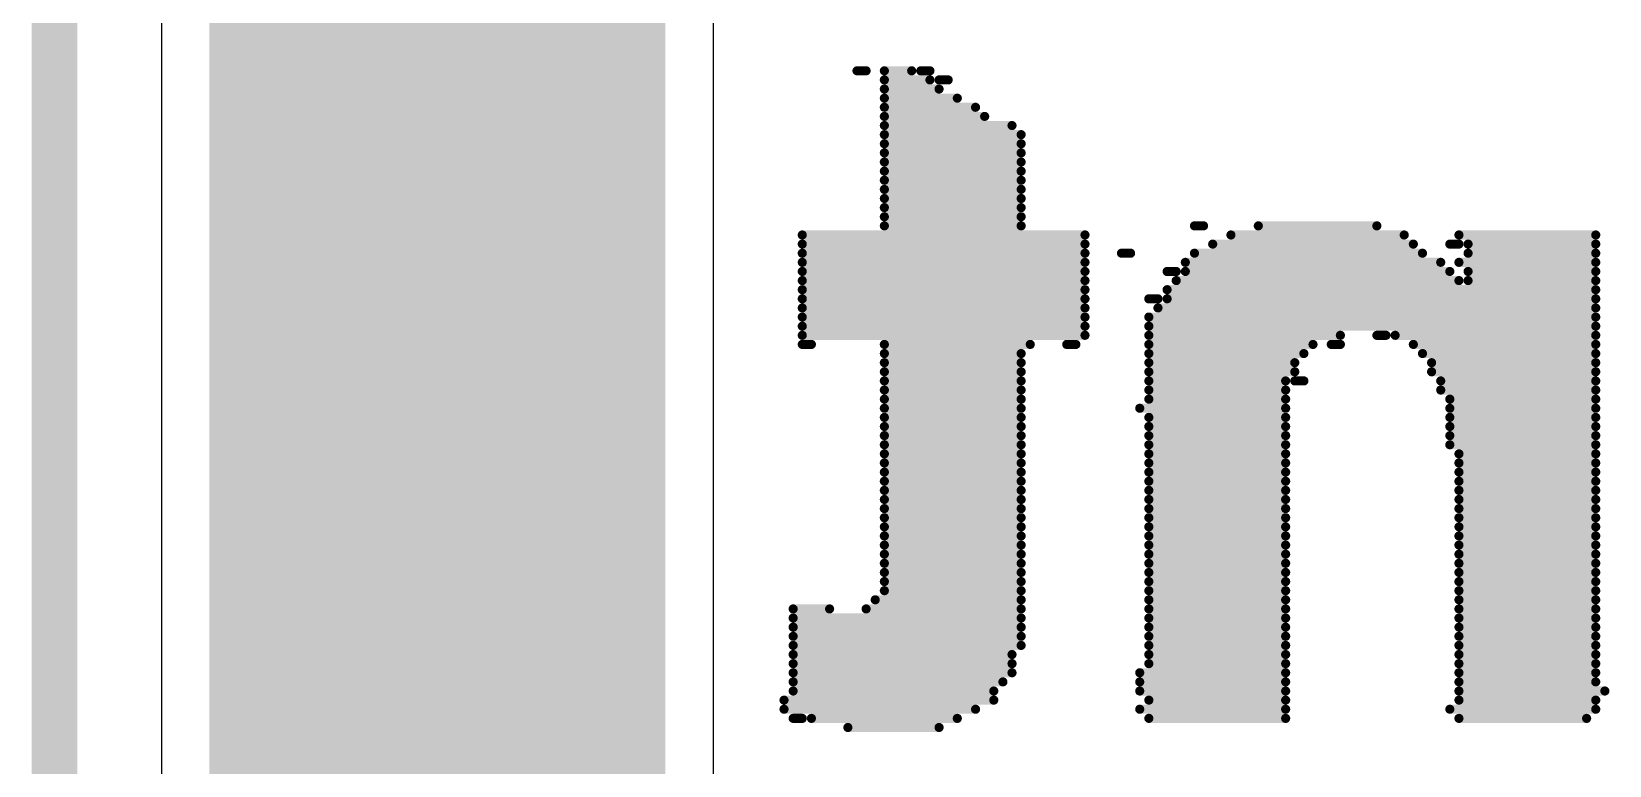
# Model space of a CAD drawing. Header units: millimetres. Extents: x -0.27 to 4.7, y -0.39 to 2.83.
# Drawn here: x 1.5415 to 1.7145, y 1.3148 to 1.3953 of the extents above; entities that cross this region are included whole.
import ezdxf

# ---------------------------------------------------------------- set-up
doc = ezdxf.new("R2010")
doc.units = ezdxf.units.MM
doc.header["$MEASUREMENT"] = 0
for name, color, linetype in [('BottomLayer', 5, 'Continuous'), ('BottomOverlay', 54, 'Continuous'), ('TopOverlay', 2, 'Continuous')]:
    doc.layers.add(name, color=color, linetype=linetype)

# ---------------------------------------------------------------- blocks, each defined once
blk = doc.blocks.new('ZIO_101954_13')
at = {"layer": 'TopOverlay', "const_width": 0.005}
blk.add_lwpolyline([(-0.719, -1.74), (-0.719, 0.057)], dxfattribs=at)

msp = doc.modelspace()

# ---------------------------------------------------------------- linework, layer by layer
at = {"layer": 'BottomLayer'}
for p, q in [((1.61626, 1.273), (1.61626, 1.62877)), ((1.55574, 1.61624), (1.55574, 1.28553))]:
    msp.add_line(p, q, dxfattribs=at)
at = {"layer": 'BottomLayer', "const_width": 0.05}
msp.add_lwpolyline([(1.586, 1.273), (1.586, 1.62877)], dxfattribs=at)
at = {"layer": 'BottomOverlay', "const_width": 0.001}
for points in [[(1.632, 1.391), (1.633, 1.391)], [(1.635, 1.391), (1.638, 1.391)], [(1.639, 1.391), (1.64, 1.391)], [(1.635, 1.39), (1.64, 1.39)], [(1.635, 1.389), (1.641, 1.389)], [(1.641, 1.39), (1.642, 1.39)], [(1.635, 1.388), (1.643, 1.388)], [(1.635, 1.387), (1.645, 1.387)], [(1.635, 1.386), (1.646, 1.386)], [(1.635, 1.385), (1.649, 1.385)], [(1.635, 1.384), (1.65, 1.384)], [(1.635, 1.383), (1.65, 1.383)], [(1.635, 1.382), (1.65, 1.382)], [(1.635, 1.381), (1.65, 1.381)], [(1.635, 1.38), (1.65, 1.38)], [(1.635, 1.379), (1.65, 1.379)], [(1.635, 1.378), (1.65, 1.378)], [(1.635, 1.377), (1.65, 1.377)], [(1.635, 1.376), (1.65, 1.376)], [(1.635, 1.375), (1.65, 1.375)], [(1.635, 1.374), (1.65, 1.374)], [(1.669, 1.374), (1.67, 1.374)], [(1.676, 1.374), (1.689, 1.374)], [(1.626, 1.373), (1.657, 1.373)], [(1.626, 1.372), (1.657, 1.372)], [(1.671, 1.372), (1.693, 1.372)], [(1.673, 1.373), (1.692, 1.373)], [(1.697, 1.372), (1.698, 1.372)], [(1.698, 1.373), (1.713, 1.373)], [(1.699, 1.372), (1.713, 1.372)], [(1.626, 1.371), (1.657, 1.371)], [(1.626, 1.37), (1.657, 1.37)], [(1.661, 1.371), (1.662, 1.371)], [(1.668, 1.37), (1.696, 1.37)], [(1.669, 1.371), (1.694, 1.371)], [(1.698, 1.37), (1.713, 1.37)], [(1.699, 1.371), (1.713, 1.371)], [(1.626, 1.369), (1.657, 1.369)], [(1.626, 1.368), (1.657, 1.368)], [(1.666, 1.369), (1.667, 1.369)], [(1.667, 1.368), (1.698, 1.368)], [(1.668, 1.369), (1.697, 1.369)], [(1.699, 1.369), (1.713, 1.369)], [(1.699, 1.368), (1.713, 1.368)], [(1.626, 1.367), (1.657, 1.367)], [(1.666, 1.367), (1.713, 1.367)], [(1.626, 1.366), (1.657, 1.366)], [(1.626, 1.365), (1.657, 1.365)], [(1.664, 1.366), (1.665, 1.366)], [(1.665, 1.365), (1.713, 1.365)], [(1.666, 1.366), (1.713, 1.366)], [(1.626, 1.364), (1.657, 1.364)], [(1.626, 1.363), (1.657, 1.363)], [(1.664, 1.364), (1.713, 1.364)], [(1.664, 1.363), (1.713, 1.363)], [(1.626, 1.362), (1.657, 1.362)], [(1.664, 1.362), (1.685, 1.362)], [(1.689, 1.362), (1.69, 1.362)], [(1.691, 1.362), (1.713, 1.362)], [(1.626, 1.361), (1.627, 1.361)], [(1.635, 1.361), (1.651, 1.361)], [(1.635, 1.36), (1.65, 1.36)], [(1.655, 1.361), (1.656, 1.361)], [(1.664, 1.361), (1.682, 1.361)], [(1.664, 1.36), (1.681, 1.36)], [(1.684, 1.361), (1.685, 1.361)], [(1.693, 1.361), (1.713, 1.361)], [(1.694, 1.36), (1.713, 1.36)], [(1.635, 1.359), (1.65, 1.359)], [(1.635, 1.358), (1.65, 1.358)], [(1.664, 1.359), (1.68, 1.359)], [(1.664, 1.358), (1.68, 1.358)], [(1.695, 1.359), (1.713, 1.359)], [(1.695, 1.358), (1.713, 1.358)], [(1.635, 1.357), (1.65, 1.357)], [(1.635, 1.356), (1.65, 1.356)], [(1.664, 1.357), (1.679, 1.357)], [(1.664, 1.356), (1.679, 1.356)], [(1.68, 1.357), (1.681, 1.357)], [(1.696, 1.357), (1.713, 1.357)], [(1.696, 1.356), (1.713, 1.356)], [(1.635, 1.355), (1.65, 1.355)], [(1.664, 1.355), (1.679, 1.355)], [(1.697, 1.355), (1.713, 1.355)], [(1.635, 1.354), (1.65, 1.354)], [(1.635, 1.353), (1.65, 1.353)], [(1.663, 1.354), (1.679, 1.354)], [(1.664, 1.353), (1.679, 1.353)], [(1.697, 1.354), (1.713, 1.354)], [(1.697, 1.353), (1.713, 1.353)], [(1.635, 1.352), (1.65, 1.352)], [(1.635, 1.351), (1.65, 1.351)], [(1.664, 1.352), (1.679, 1.352)], [(1.664, 1.351), (1.679, 1.351)], [(1.697, 1.352), (1.713, 1.352)], [(1.697, 1.351), (1.713, 1.351)], [(1.635, 1.35), (1.65, 1.35)], [(1.635, 1.349), (1.65, 1.349)], [(1.664, 1.35), (1.679, 1.35)], [(1.664, 1.349), (1.679, 1.349)], [(1.697, 1.35), (1.713, 1.35)], [(1.698, 1.349), (1.713, 1.349)], [(1.635, 1.348), (1.65, 1.348)], [(1.664, 1.348), (1.679, 1.348)], [(1.698, 1.348), (1.713, 1.348)], [(1.635, 1.347), (1.65, 1.347)], [(1.635, 1.346), (1.65, 1.346)], [(1.664, 1.347), (1.679, 1.347)], [(1.664, 1.346), (1.679, 1.346)], [(1.698, 1.347), (1.713, 1.347)], [(1.698, 1.346), (1.713, 1.346)], [(1.635, 1.345), (1.65, 1.345)], [(1.635, 1.344), (1.65, 1.344)], [(1.664, 1.345), (1.679, 1.345)], [(1.664, 1.344), (1.679, 1.344)], [(1.698, 1.345), (1.713, 1.345)], [(1.698, 1.344), (1.713, 1.344)], [(1.635, 1.343), (1.65, 1.343)], [(1.635, 1.342), (1.65, 1.342)], [(1.664, 1.343), (1.679, 1.343)], [(1.664, 1.342), (1.679, 1.342)], [(1.698, 1.343), (1.713, 1.343)], [(1.698, 1.342), (1.713, 1.342)], [(1.635, 1.341), (1.65, 1.341)], [(1.664, 1.341), (1.679, 1.341)], [(1.698, 1.341), (1.713, 1.341)], [(1.635, 1.34), (1.65, 1.34)], [(1.635, 1.339), (1.65, 1.339)], [(1.664, 1.34), (1.679, 1.34)], [(1.664, 1.339), (1.679, 1.339)], [(1.698, 1.34), (1.713, 1.34)], [(1.698, 1.339), (1.713, 1.339)], [(1.635, 1.338), (1.65, 1.338)], [(1.635, 1.337), (1.65, 1.337)], [(1.664, 1.338), (1.679, 1.338)], [(1.664, 1.337), (1.679, 1.337)], [(1.698, 1.338), (1.713, 1.338)], [(1.698, 1.337), (1.713, 1.337)], [(1.635, 1.336), (1.65, 1.336)], [(1.664, 1.336), (1.679, 1.336)], [(1.698, 1.336), (1.713, 1.336)], [(1.635, 1.335), (1.65, 1.335)], [(1.635, 1.334), (1.65, 1.334)], [(1.664, 1.335), (1.679, 1.335)], [(1.664, 1.334), (1.679, 1.334)], [(1.698, 1.335), (1.713, 1.335)], [(1.698, 1.334), (1.713, 1.334)], [(1.625, 1.332), (1.629, 1.332)], [(1.633, 1.332), (1.65, 1.332)], [(1.634, 1.333), (1.65, 1.333)], [(1.664, 1.333), (1.679, 1.333)], [(1.664, 1.332), (1.679, 1.332)], [(1.698, 1.333), (1.713, 1.333)], [(1.698, 1.332), (1.713, 1.332)], [(1.625, 1.331), (1.65, 1.331)], [(1.625, 1.33), (1.65, 1.33)], [(1.664, 1.331), (1.679, 1.331)], [(1.664, 1.33), (1.679, 1.33)], [(1.698, 1.331), (1.713, 1.331)], [(1.698, 1.33), (1.713, 1.33)], [(1.625, 1.329), (1.65, 1.329)], [(1.664, 1.329), (1.679, 1.329)], [(1.698, 1.329), (1.713, 1.329)], [(1.625, 1.328), (1.65, 1.328)], [(1.625, 1.327), (1.649, 1.327)], [(1.664, 1.328), (1.679, 1.328)], [(1.664, 1.327), (1.679, 1.327)], [(1.698, 1.328), (1.713, 1.328)], [(1.698, 1.327), (1.713, 1.327)], [(1.625, 1.326), (1.649, 1.326)], [(1.625, 1.325), (1.649, 1.325)], [(1.663, 1.325), (1.679, 1.325)], [(1.664, 1.326), (1.679, 1.326)], [(1.698, 1.326), (1.713, 1.326)], [(1.698, 1.325), (1.713, 1.325)], [(1.625, 1.324), (1.648, 1.324)], [(1.625, 1.323), (1.647, 1.323)], [(1.663, 1.324), (1.679, 1.324)], [(1.663, 1.323), (1.679, 1.323)], [(1.698, 1.324), (1.713, 1.324)], [(1.698, 1.323), (1.714, 1.323)], [(1.624, 1.322), (1.647, 1.322)], [(1.664, 1.322), (1.679, 1.322)], [(1.698, 1.322), (1.713, 1.322)], [(1.624, 1.321), (1.645, 1.321)], [(1.625, 1.32), (1.626, 1.32)], [(1.627, 1.32), (1.643, 1.32)], [(1.663, 1.321), (1.679, 1.321)], [(1.664, 1.32), (1.679, 1.32)], [(1.697, 1.321), (1.713, 1.321)], [(1.698, 1.32), (1.712, 1.32)], [(1.631, 1.319), (1.641, 1.319)]]:
    msp.add_lwpolyline(points, dxfattribs=at)
at = {"layer": 'BottomOverlay', "const_width": 0.0005}
for points in [[(1.63175, 1.391, 1), (1.63225, 1.391, 1)], [(1.63275, 1.391, 1), (1.63325, 1.391, 1)], [(1.63475, 1.391, 1), (1.63525, 1.391, 1)], [(1.63775, 1.391, 1), (1.63825, 1.391, 1)], [(1.63875, 1.391, 1), (1.63925, 1.391, 1)], [(1.63975, 1.391, 1), (1.64025, 1.391, 1)], [(1.63475, 1.39, 1), (1.63525, 1.39, 1)], [(1.63475, 1.389, 1), (1.63525, 1.389, 1)], [(1.63975, 1.39, 1), (1.64025, 1.39, 1)], [(1.64075, 1.39, 1), (1.64125, 1.39, 1)], [(1.64075, 1.389, 1), (1.64125, 1.389, 1)], [(1.64175, 1.39, 1), (1.64225, 1.39, 1)], [(1.63475, 1.388, 1), (1.63525, 1.388, 1)], [(1.63475, 1.387, 1), (1.63525, 1.387, 1)], [(1.64275, 1.388, 1), (1.64325, 1.388, 1)], [(1.64475, 1.387, 1), (1.64525, 1.387, 1)], [(1.63475, 1.386, 1), (1.63525, 1.386, 1)], [(1.64575, 1.386, 1), (1.64625, 1.386, 1)], [(1.63475, 1.385, 1), (1.63525, 1.385, 1)], [(1.63475, 1.384, 1), (1.63525, 1.384, 1)], [(1.64875, 1.385, 1), (1.64925, 1.385, 1)], [(1.64975, 1.384, 1), (1.65025, 1.384, 1)], [(1.63475, 1.383, 1), (1.63525, 1.383, 1)], [(1.63475, 1.382, 1), (1.63525, 1.382, 1)], [(1.64975, 1.383, 1), (1.65025, 1.383, 1)], [(1.64975, 1.382, 1), (1.65025, 1.382, 1)], [(1.63475, 1.381, 1), (1.63525, 1.381, 1)], [(1.64975, 1.381, 1), (1.65025, 1.381, 1)], [(1.63475, 1.38, 1), (1.63525, 1.38, 1)], [(1.63475, 1.379, 1), (1.63525, 1.379, 1)], [(1.64975, 1.38, 1), (1.65025, 1.38, 1)], [(1.64975, 1.379, 1), (1.65025, 1.379, 1)], [(1.63475, 1.378, 1), (1.63525, 1.378, 1)], [(1.63475, 1.377, 1), (1.63525, 1.377, 1)], [(1.64975, 1.378, 1), (1.65025, 1.378, 1)], [(1.64975, 1.377, 1), (1.65025, 1.377, 1)], [(1.63475, 1.376, 1), (1.63525, 1.376, 1)], [(1.63475, 1.375, 1), (1.63525, 1.375, 1)], [(1.64975, 1.376, 1), (1.65025, 1.376, 1)], [(1.64975, 1.375, 1), (1.65025, 1.375, 1)], [(1.63475, 1.374, 1), (1.63525, 1.374, 1)], [(1.64975, 1.374, 1), (1.65025, 1.374, 1)], [(1.66875, 1.374, 1), (1.66925, 1.374, 1)], [(1.66975, 1.374, 1), (1.67025, 1.374, 1)], [(1.67575, 1.374, 1), (1.67625, 1.374, 1)], [(1.68875, 1.374, 1), (1.68925, 1.374, 1)], [(1.62575, 1.373, 1), (1.62625, 1.373, 1)], [(1.62575, 1.372, 1), (1.62625, 1.372, 1)], [(1.65675, 1.373, 1), (1.65725, 1.373, 1)], [(1.65675, 1.372, 1), (1.65725, 1.372, 1)], [(1.67075, 1.372, 1), (1.67125, 1.372, 1)], [(1.67275, 1.373, 1), (1.67325, 1.373, 1)], [(1.69175, 1.373, 1), (1.69225, 1.373, 1)], [(1.69275, 1.372, 1), (1.69325, 1.372, 1)], [(1.69675, 1.372, 1), (1.69725, 1.372, 1)], [(1.69775, 1.373, 1), (1.69825, 1.373, 1)], [(1.69775, 1.372, 1), (1.69825, 1.372, 1)], [(1.69875, 1.372, 1), (1.69925, 1.372, 1)], [(1.71275, 1.373, 1), (1.71325, 1.373, 1)], [(1.71275, 1.372, 1), (1.71325, 1.372, 1)], [(1.62575, 1.371, 1), (1.62625, 1.371, 1)], [(1.62575, 1.37, 1), (1.62625, 1.37, 1)], [(1.65675, 1.371, 1), (1.65725, 1.371, 1)], [(1.65675, 1.37, 1), (1.65725, 1.37, 1)], [(1.66075, 1.371, 1), (1.66125, 1.371, 1)], [(1.66175, 1.371, 1), (1.66225, 1.371, 1)], [(1.66775, 1.37, 1), (1.66825, 1.37, 1)], [(1.66875, 1.371, 1), (1.66925, 1.371, 1)], [(1.69375, 1.371, 1), (1.69425, 1.371, 1)], [(1.69575, 1.37, 1), (1.69625, 1.37, 1)], [(1.69775, 1.37, 1), (1.69825, 1.37, 1)], [(1.69875, 1.371, 1), (1.69925, 1.371, 1)], [(1.71275, 1.371, 1), (1.71325, 1.371, 1)], [(1.71275, 1.37, 1), (1.71325, 1.37, 1)], [(1.62575, 1.369, 1), (1.62625, 1.369, 1)], [(1.62575, 1.368, 1), (1.62625, 1.368, 1)], [(1.65675, 1.369, 1), (1.65725, 1.369, 1)], [(1.65675, 1.368, 1), (1.65725, 1.368, 1)], [(1.66575, 1.369, 1), (1.66625, 1.369, 1)], [(1.66675, 1.369, 1), (1.66725, 1.369, 1)], [(1.66675, 1.368, 1), (1.66725, 1.368, 1)], [(1.66775, 1.369, 1), (1.66825, 1.369, 1)], [(1.69675, 1.369, 1), (1.69725, 1.369, 1)], [(1.69775, 1.368, 1), (1.69825, 1.368, 1)], [(1.69875, 1.369, 1), (1.69925, 1.369, 1)], [(1.69875, 1.368, 1), (1.69925, 1.368, 1)], [(1.71275, 1.369, 1), (1.71325, 1.369, 1)], [(1.71275, 1.368, 1), (1.71325, 1.368, 1)], [(1.62575, 1.367, 1), (1.62625, 1.367, 1)], [(1.65675, 1.367, 1), (1.65725, 1.367, 1)], [(1.66575, 1.367, 1), (1.66625, 1.367, 1)], [(1.71275, 1.367, 1), (1.71325, 1.367, 1)], [(1.62575, 1.366, 1), (1.62625, 1.366, 1)], [(1.62575, 1.365, 1), (1.62625, 1.365, 1)], [(1.65675, 1.366, 1), (1.65725, 1.366, 1)], [(1.65675, 1.365, 1), (1.65725, 1.365, 1)], [(1.66375, 1.366, 1), (1.66425, 1.366, 1)], [(1.66475, 1.366, 1), (1.66525, 1.366, 1)], [(1.66475, 1.365, 1), (1.66525, 1.365, 1)], [(1.66575, 1.366, 1), (1.66625, 1.366, 1)], [(1.71275, 1.366, 1), (1.71325, 1.366, 1)], [(1.71275, 1.365, 1), (1.71325, 1.365, 1)], [(1.62575, 1.364, 1), (1.62625, 1.364, 1)], [(1.62575, 1.363, 1), (1.62625, 1.363, 1)], [(1.65675, 1.364, 1), (1.65725, 1.364, 1)], [(1.65675, 1.363, 1), (1.65725, 1.363, 1)], [(1.66375, 1.364, 1), (1.66425, 1.364, 1)], [(1.66375, 1.363, 1), (1.66425, 1.363, 1)], [(1.71275, 1.364, 1), (1.71325, 1.364, 1)], [(1.71275, 1.363, 1), (1.71325, 1.363, 1)], [(1.62575, 1.362, 1), (1.62625, 1.362, 1)], [(1.65675, 1.362, 1), (1.65725, 1.362, 1)], [(1.66375, 1.362, 1), (1.66425, 1.362, 1)], [(1.68475, 1.362, 1), (1.68525, 1.362, 1)], [(1.68875, 1.362, 1), (1.68925, 1.362, 1)], [(1.68975, 1.362, 1), (1.69025, 1.362, 1)], [(1.69075, 1.362, 1), (1.69125, 1.362, 1)], [(1.71275, 1.362, 1), (1.71325, 1.362, 1)], [(1.62575, 1.361, 1), (1.62625, 1.361, 1)], [(1.62675, 1.361, 1), (1.62725, 1.361, 1)], [(1.63475, 1.361, 1), (1.63525, 1.361, 1)], [(1.63475, 1.36, 1), (1.63525, 1.36, 1)], [(1.64975, 1.36, 1), (1.65025, 1.36, 1)], [(1.65075, 1.361, 1), (1.65125, 1.361, 1)], [(1.65475, 1.361, 1), (1.65525, 1.361, 1)], [(1.65575, 1.361, 1), (1.65625, 1.361, 1)], [(1.66375, 1.361, 1), (1.66425, 1.361, 1)], [(1.66375, 1.36, 1), (1.66425, 1.36, 1)], [(1.68075, 1.36, 1), (1.68125, 1.36, 1)], [(1.68175, 1.361, 1), (1.68225, 1.361, 1)], [(1.68375, 1.361, 1), (1.68425, 1.361, 1)], [(1.68475, 1.361, 1), (1.68525, 1.361, 1)], [(1.69275, 1.361, 1), (1.69325, 1.361, 1)], [(1.69375, 1.36, 1), (1.69425, 1.36, 1)], [(1.71275, 1.361, 1), (1.71325, 1.361, 1)], [(1.71275, 1.36, 1), (1.71325, 1.36, 1)], [(1.63475, 1.359, 1), (1.63525, 1.359, 1)], [(1.63475, 1.358, 1), (1.63525, 1.358, 1)], [(1.64975, 1.359, 1), (1.65025, 1.359, 1)], [(1.64975, 1.358, 1), (1.65025, 1.358, 1)], [(1.66375, 1.359, 1), (1.66425, 1.359, 1)], [(1.66375, 1.358, 1), (1.66425, 1.358, 1)], [(1.67975, 1.359, 1), (1.68025, 1.359, 1)], [(1.67975, 1.358, 1), (1.68025, 1.358, 1)], [(1.69475, 1.359, 1), (1.69525, 1.359, 1)], [(1.69475, 1.358, 1), (1.69525, 1.358, 1)], [(1.71275, 1.359, 1), (1.71325, 1.359, 1)], [(1.71275, 1.358, 1), (1.71325, 1.358, 1)], [(1.63475, 1.357, 1), (1.63525, 1.357, 1)], [(1.63475, 1.356, 1), (1.63525, 1.356, 1)], [(1.64975, 1.357, 1), (1.65025, 1.357, 1)], [(1.64975, 1.356, 1), (1.65025, 1.356, 1)], [(1.66375, 1.357, 1), (1.66425, 1.357, 1)], [(1.66375, 1.356, 1), (1.66425, 1.356, 1)], [(1.67875, 1.357, 1), (1.67925, 1.357, 1)], [(1.67875, 1.356, 1), (1.67925, 1.356, 1)], [(1.67975, 1.357, 1), (1.68025, 1.357, 1)], [(1.68075, 1.357, 1), (1.68125, 1.357, 1)], [(1.69575, 1.357, 1), (1.69625, 1.357, 1)], [(1.69575, 1.356, 1), (1.69625, 1.356, 1)], [(1.71275, 1.357, 1), (1.71325, 1.357, 1)], [(1.71275, 1.356, 1), (1.71325, 1.356, 1)], [(1.63475, 1.355, 1), (1.63525, 1.355, 1)], [(1.64975, 1.355, 1), (1.65025, 1.355, 1)], [(1.66375, 1.355, 1), (1.66425, 1.355, 1)], [(1.67875, 1.355, 1), (1.67925, 1.355, 1)], [(1.69675, 1.355, 1), (1.69725, 1.355, 1)], [(1.71275, 1.355, 1), (1.71325, 1.355, 1)], [(1.63475, 1.354, 1), (1.63525, 1.354, 1)], [(1.63475, 1.353, 1), (1.63525, 1.353, 1)], [(1.64975, 1.354, 1), (1.65025, 1.354, 1)], [(1.64975, 1.353, 1), (1.65025, 1.353, 1)], [(1.66275, 1.354, 1), (1.66325, 1.354, 1)], [(1.66375, 1.353, 1), (1.66425, 1.353, 1)], [(1.67875, 1.354, 1), (1.67925, 1.354, 1)], [(1.67875, 1.353, 1), (1.67925, 1.353, 1)], [(1.69675, 1.354, 1), (1.69725, 1.354, 1)], [(1.69675, 1.353, 1), (1.69725, 1.353, 1)], [(1.71275, 1.354, 1), (1.71325, 1.354, 1)], [(1.71275, 1.353, 1), (1.71325, 1.353, 1)], [(1.63475, 1.352, 1), (1.63525, 1.352, 1)], [(1.63475, 1.351, 1), (1.63525, 1.351, 1)], [(1.64975, 1.352, 1), (1.65025, 1.352, 1)], [(1.64975, 1.351, 1), (1.65025, 1.351, 1)], [(1.66375, 1.352, 1), (1.66425, 1.352, 1)], [(1.66375, 1.351, 1), (1.66425, 1.351, 1)], [(1.67875, 1.352, 1), (1.67925, 1.352, 1)], [(1.67875, 1.351, 1), (1.67925, 1.351, 1)], [(1.69675, 1.352, 1), (1.69725, 1.352, 1)], [(1.69675, 1.351, 1), (1.69725, 1.351, 1)], [(1.71275, 1.352, 1), (1.71325, 1.352, 1)], [(1.71275, 1.351, 1), (1.71325, 1.351, 1)], [(1.63475, 1.35, 1), (1.63525, 1.35, 1)], [(1.63475, 1.349, 1), (1.63525, 1.349, 1)], [(1.64975, 1.35, 1), (1.65025, 1.35, 1)], [(1.64975, 1.349, 1), (1.65025, 1.349, 1)], [(1.66375, 1.35, 1), (1.66425, 1.35, 1)], [(1.66375, 1.349, 1), (1.66425, 1.349, 1)], [(1.67875, 1.35, 1), (1.67925, 1.35, 1)], [(1.67875, 1.349, 1), (1.67925, 1.349, 1)], [(1.69675, 1.35, 1), (1.69725, 1.35, 1)], [(1.69775, 1.349, 1), (1.69825, 1.349, 1)], [(1.71275, 1.35, 1), (1.71325, 1.35, 1)], [(1.71275, 1.349, 1), (1.71325, 1.349, 1)], [(1.63475, 1.348, 1), (1.63525, 1.348, 1)], [(1.64975, 1.348, 1), (1.65025, 1.348, 1)], [(1.66375, 1.348, 1), (1.66425, 1.348, 1)], [(1.67875, 1.348, 1), (1.67925, 1.348, 1)], [(1.69775, 1.348, 1), (1.69825, 1.348, 1)], [(1.71275, 1.348, 1), (1.71325, 1.348, 1)], [(1.63475, 1.347, 1), (1.63525, 1.347, 1)], [(1.63475, 1.346, 1), (1.63525, 1.346, 1)], [(1.64975, 1.347, 1), (1.65025, 1.347, 1)], [(1.64975, 1.346, 1), (1.65025, 1.346, 1)], [(1.66375, 1.347, 1), (1.66425, 1.347, 1)], [(1.66375, 1.346, 1), (1.66425, 1.346, 1)], [(1.67875, 1.347, 1), (1.67925, 1.347, 1)], [(1.67875, 1.346, 1), (1.67925, 1.346, 1)], [(1.69775, 1.347, 1), (1.69825, 1.347, 1)], [(1.69775, 1.346, 1), (1.69825, 1.346, 1)], [(1.71275, 1.347, 1), (1.71325, 1.347, 1)], [(1.71275, 1.346, 1), (1.71325, 1.346, 1)], [(1.63475, 1.345, 1), (1.63525, 1.345, 1)], [(1.63475, 1.344, 1), (1.63525, 1.344, 1)], [(1.64975, 1.345, 1), (1.65025, 1.345, 1)], [(1.64975, 1.344, 1), (1.65025, 1.344, 1)], [(1.66375, 1.345, 1), (1.66425, 1.345, 1)], [(1.66375, 1.344, 1), (1.66425, 1.344, 1)], [(1.67875, 1.345, 1), (1.67925, 1.345, 1)], [(1.67875, 1.344, 1), (1.67925, 1.344, 1)], [(1.69775, 1.345, 1), (1.69825, 1.345, 1)], [(1.69775, 1.344, 1), (1.69825, 1.344, 1)], [(1.71275, 1.345, 1), (1.71325, 1.345, 1)], [(1.71275, 1.344, 1), (1.71325, 1.344, 1)], [(1.63475, 1.343, 1), (1.63525, 1.343, 1)], [(1.63475, 1.342, 1), (1.63525, 1.342, 1)], [(1.64975, 1.343, 1), (1.65025, 1.343, 1)], [(1.64975, 1.342, 1), (1.65025, 1.342, 1)], [(1.66375, 1.343, 1), (1.66425, 1.343, 1)], [(1.66375, 1.342, 1), (1.66425, 1.342, 1)], [(1.67875, 1.343, 1), (1.67925, 1.343, 1)], [(1.67875, 1.342, 1), (1.67925, 1.342, 1)], [(1.69775, 1.343, 1), (1.69825, 1.343, 1)], [(1.69775, 1.342, 1), (1.69825, 1.342, 1)], [(1.71275, 1.343, 1), (1.71325, 1.343, 1)], [(1.71275, 1.342, 1), (1.71325, 1.342, 1)], [(1.63475, 1.341, 1), (1.63525, 1.341, 1)], [(1.64975, 1.341, 1), (1.65025, 1.341, 1)], [(1.66375, 1.341, 1), (1.66425, 1.341, 1)], [(1.67875, 1.341, 1), (1.67925, 1.341, 1)], [(1.69775, 1.341, 1), (1.69825, 1.341, 1)], [(1.71275, 1.341, 1), (1.71325, 1.341, 1)], [(1.63475, 1.34, 1), (1.63525, 1.34, 1)], [(1.63475, 1.339, 1), (1.63525, 1.339, 1)], [(1.64975, 1.34, 1), (1.65025, 1.34, 1)], [(1.64975, 1.339, 1), (1.65025, 1.339, 1)], [(1.66375, 1.34, 1), (1.66425, 1.34, 1)], [(1.66375, 1.339, 1), (1.66425, 1.339, 1)], [(1.67875, 1.34, 1), (1.67925, 1.34, 1)], [(1.67875, 1.339, 1), (1.67925, 1.339, 1)], [(1.69775, 1.34, 1), (1.69825, 1.34, 1)], [(1.69775, 1.339, 1), (1.69825, 1.339, 1)], [(1.71275, 1.34, 1), (1.71325, 1.34, 1)], [(1.71275, 1.339, 1), (1.71325, 1.339, 1)], [(1.63475, 1.338, 1), (1.63525, 1.338, 1)], [(1.63475, 1.337, 1), (1.63525, 1.337, 1)], [(1.64975, 1.338, 1), (1.65025, 1.338, 1)], [(1.64975, 1.337, 1), (1.65025, 1.337, 1)], [(1.66375, 1.338, 1), (1.66425, 1.338, 1)], [(1.66375, 1.337, 1), (1.66425, 1.337, 1)], [(1.67875, 1.338, 1), (1.67925, 1.338, 1)], [(1.67875, 1.337, 1), (1.67925, 1.337, 1)], [(1.69775, 1.338, 1), (1.69825, 1.338, 1)], [(1.69775, 1.337, 1), (1.69825, 1.337, 1)], [(1.71275, 1.338, 1), (1.71325, 1.338, 1)], [(1.71275, 1.337, 1), (1.71325, 1.337, 1)], [(1.63475, 1.336, 1), (1.63525, 1.336, 1)], [(1.64975, 1.336, 1), (1.65025, 1.336, 1)], [(1.66375, 1.336, 1), (1.66425, 1.336, 1)], [(1.67875, 1.336, 1), (1.67925, 1.336, 1)], [(1.69775, 1.336, 1), (1.69825, 1.336, 1)], [(1.71275, 1.336, 1), (1.71325, 1.336, 1)], [(1.63475, 1.335, 1), (1.63525, 1.335, 1)], [(1.63475, 1.334, 1), (1.63525, 1.334, 1)], [(1.64975, 1.335, 1), (1.65025, 1.335, 1)], [(1.64975, 1.334, 1), (1.65025, 1.334, 1)], [(1.66375, 1.335, 1), (1.66425, 1.335, 1)], [(1.66375, 1.334, 1), (1.66425, 1.334, 1)], [(1.67875, 1.335, 1), (1.67925, 1.335, 1)], [(1.67875, 1.334, 1), (1.67925, 1.334, 1)], [(1.69775, 1.335, 1), (1.69825, 1.335, 1)], [(1.69775, 1.334, 1), (1.69825, 1.334, 1)], [(1.71275, 1.335, 1), (1.71325, 1.335, 1)], [(1.71275, 1.334, 1), (1.71325, 1.334, 1)], [(1.62475, 1.332, 1), (1.62525, 1.332, 1)], [(1.62875, 1.332, 1), (1.62925, 1.332, 1)], [(1.63275, 1.332, 1), (1.63325, 1.332, 1)], [(1.63375, 1.333, 1), (1.63425, 1.333, 1)], [(1.64975, 1.333, 1), (1.65025, 1.333, 1)], [(1.64975, 1.332, 1), (1.65025, 1.332, 1)], [(1.66375, 1.333, 1), (1.66425, 1.333, 1)], [(1.66375, 1.332, 1), (1.66425, 1.332, 1)], [(1.67875, 1.333, 1), (1.67925, 1.333, 1)], [(1.67875, 1.332, 1), (1.67925, 1.332, 1)], [(1.69775, 1.333, 1), (1.69825, 1.333, 1)], [(1.69775, 1.332, 1), (1.69825, 1.332, 1)], [(1.71275, 1.333, 1), (1.71325, 1.333, 1)], [(1.71275, 1.332, 1), (1.71325, 1.332, 1)], [(1.62475, 1.331, 1), (1.62525, 1.331, 1)], [(1.62475, 1.33, 1), (1.62525, 1.33, 1)], [(1.64975, 1.331, 1), (1.65025, 1.331, 1)], [(1.64975, 1.33, 1), (1.65025, 1.33, 1)], [(1.66375, 1.331, 1), (1.66425, 1.331, 1)], [(1.66375, 1.33, 1), (1.66425, 1.33, 1)], [(1.67875, 1.331, 1), (1.67925, 1.331, 1)], [(1.67875, 1.33, 1), (1.67925, 1.33, 1)], [(1.69775, 1.331, 1), (1.69825, 1.331, 1)], [(1.69775, 1.33, 1), (1.69825, 1.33, 1)], [(1.71275, 1.331, 1), (1.71325, 1.331, 1)], [(1.71275, 1.33, 1), (1.71325, 1.33, 1)], [(1.62475, 1.329, 1), (1.62525, 1.329, 1)], [(1.64975, 1.329, 1), (1.65025, 1.329, 1)], [(1.66375, 1.329, 1), (1.66425, 1.329, 1)], [(1.67875, 1.329, 1), (1.67925, 1.329, 1)], [(1.69775, 1.329, 1), (1.69825, 1.329, 1)], [(1.71275, 1.329, 1), (1.71325, 1.329, 1)], [(1.62475, 1.328, 1), (1.62525, 1.328, 1)], [(1.62475, 1.327, 1), (1.62525, 1.327, 1)], [(1.64875, 1.327, 1), (1.64925, 1.327, 1)], [(1.64975, 1.328, 1), (1.65025, 1.328, 1)], [(1.66375, 1.328, 1), (1.66425, 1.328, 1)], [(1.66375, 1.327, 1), (1.66425, 1.327, 1)], [(1.67875, 1.328, 1), (1.67925, 1.328, 1)], [(1.67875, 1.327, 1), (1.67925, 1.327, 1)], [(1.69775, 1.328, 1), (1.69825, 1.328, 1)], [(1.69775, 1.327, 1), (1.69825, 1.327, 1)], [(1.71275, 1.328, 1), (1.71325, 1.328, 1)], [(1.71275, 1.327, 1), (1.71325, 1.327, 1)], [(1.62475, 1.326, 1), (1.62525, 1.326, 1)], [(1.62475, 1.325, 1), (1.62525, 1.325, 1)], [(1.64875, 1.326, 1), (1.64925, 1.326, 1)], [(1.64875, 1.325, 1), (1.64925, 1.325, 1)], [(1.66275, 1.325, 1), (1.66325, 1.325, 1)], [(1.66375, 1.326, 1), (1.66425, 1.326, 1)], [(1.67875, 1.326, 1), (1.67925, 1.326, 1)], [(1.67875, 1.325, 1), (1.67925, 1.325, 1)], [(1.69775, 1.326, 1), (1.69825, 1.326, 1)], [(1.69775, 1.325, 1), (1.69825, 1.325, 1)], [(1.71275, 1.326, 1), (1.71325, 1.326, 1)], [(1.71275, 1.325, 1), (1.71325, 1.325, 1)], [(1.62475, 1.324, 1), (1.62525, 1.324, 1)], [(1.62475, 1.323, 1), (1.62525, 1.323, 1)], [(1.64675, 1.323, 1), (1.64725, 1.323, 1)], [(1.64775, 1.324, 1), (1.64825, 1.324, 1)], [(1.66275, 1.324, 1), (1.66325, 1.324, 1)], [(1.66275, 1.323, 1), (1.66325, 1.323, 1)], [(1.67875, 1.324, 1), (1.67925, 1.324, 1)], [(1.67875, 1.323, 1), (1.67925, 1.323, 1)], [(1.69775, 1.324, 1), (1.69825, 1.324, 1)], [(1.69775, 1.323, 1), (1.69825, 1.323, 1)], [(1.71275, 1.324, 1), (1.71325, 1.324, 1)], [(1.71375, 1.323, 1), (1.71425, 1.323, 1)], [(1.62375, 1.322, 1), (1.62425, 1.322, 1)], [(1.64675, 1.322, 1), (1.64725, 1.322, 1)], [(1.66375, 1.322, 1), (1.66425, 1.322, 1)], [(1.67875, 1.322, 1), (1.67925, 1.322, 1)], [(1.69775, 1.322, 1), (1.69825, 1.322, 1)], [(1.71275, 1.322, 1), (1.71325, 1.322, 1)], [(1.62375, 1.321, 1), (1.62425, 1.321, 1)], [(1.62475, 1.32, 1), (1.62525, 1.32, 1)], [(1.62575, 1.32, 1), (1.62625, 1.32, 1)], [(1.62675, 1.32, 1), (1.62725, 1.32, 1)], [(1.64275, 1.32, 1), (1.64325, 1.32, 1)], [(1.64475, 1.321, 1), (1.64525, 1.321, 1)], [(1.66275, 1.321, 1), (1.66325, 1.321, 1)], [(1.66375, 1.32, 1), (1.66425, 1.32, 1)], [(1.67875, 1.321, 1), (1.67925, 1.321, 1)], [(1.67875, 1.32, 1), (1.67925, 1.32, 1)], [(1.69675, 1.321, 1), (1.69725, 1.321, 1)], [(1.69775, 1.32, 1), (1.69825, 1.32, 1)], [(1.71175, 1.32, 1), (1.71225, 1.32, 1)], [(1.71275, 1.321, 1), (1.71325, 1.321, 1)], [(1.63075, 1.319, 1), (1.63125, 1.319, 1)], [(1.64075, 1.319, 1), (1.64125, 1.319, 1)]]:
    msp.add_lwpolyline(points, format="xyb", close=True, dxfattribs=at)

# ---------------------------------------------------------------- block references
msp.add_blockref('ZIO_101954_13', (2.263, 2.113))

doc.saveas('drawing.dxf')
